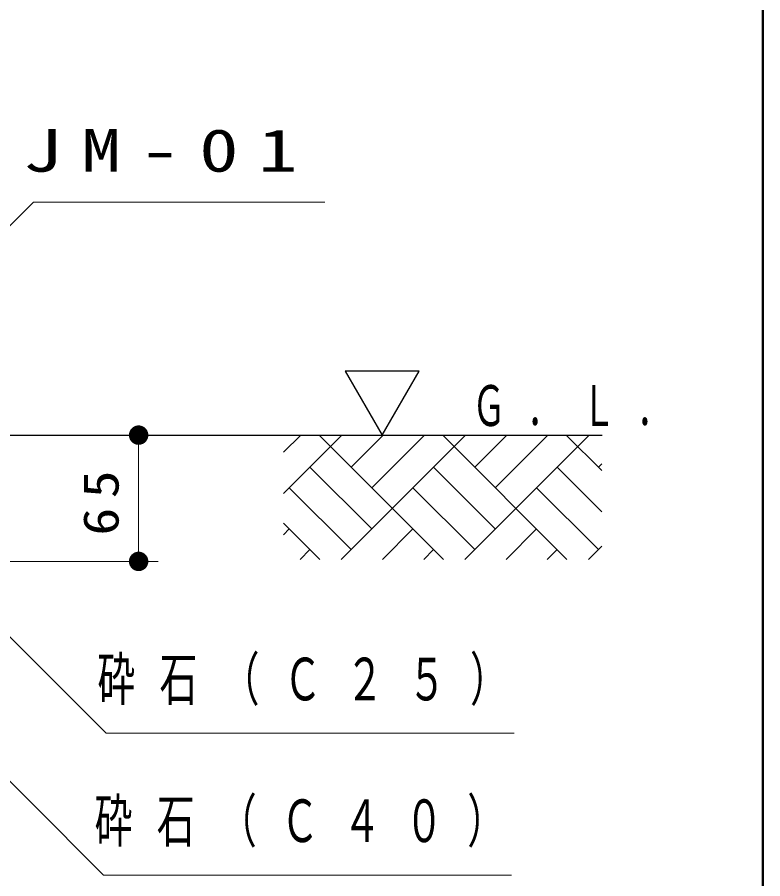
# Model space of a CAD drawing. Units: millimetres on the paper, scale 1:10. Extents: x 55 to 420, y -12 to 257.
# Drawn here: x 381.62 to 420, y 89.12 to 133.47 of the extents above; entities that cross this region are included whole.
import ezdxf

# ---------------------------------------------------------------- set-up
doc = ezdxf.new("R2010")
doc.units = ezdxf.units.MM
doc.linetypes.add('USER1', pattern=[4.5, 2.5, -2])
doc.layers.add('LY_1', color=7, linetype='USER1', lineweight=13)
doc.layers.add('LY_4', color=7, linetype='Continuous', lineweight=13)
doc.styles.add('ＭＳ ゴシック', font='')
doc.styles.get('ＭＳ ゴシック').set_extended_font_data('MS Gothic')

# ---------------------------------------------------------------- blocks, each defined once
blk = doc.blocks.new('filled_dot')
at = {"color": 0, "linetype": 'Continuous', "lineweight": -2, "const_width": 1.25}
blk.add_lwpolyline([(-0.625, 0, 1), (0.625, 0, 1)], format="xyb", close=True, dxfattribs=at)

msp = doc.modelspace()

# ---------------------------------------------------------------- linework, layer by layer
at = {"layer": 'LY_1', "linetype": 'Continuous', "lineweight": 25}
for p, q in [((402.311, 115.251), (398.509, 115.251)), ((398.509, 115.251), (400.41, 111.958)), ((400.41, 111.958), (402.311, 115.251)), ((378.927, 111.958), (411.733, 111.958)), ((380.927, 111.958), (388.871, 111.958))]:
    msp.add_line(p, q, dxfattribs=at)
at = {"layer": 'LY_1', "linetype": 'Continuous'}
for p, q in [((387.871, 105.458), (387.871, 111.958)), ((395.33, 111.073), (396.215, 111.958)), ((395.33, 108.952), (398.337, 111.958)), ((403.558, 105.559), (397.159, 111.958)), ((398.301, 105.559), (404.701, 111.958)), ((398.808, 110.309), (400.458, 111.958)), ((399.869, 109.248), (402.579, 111.958)), ((409.922, 105.559), (403.523, 111.958)), ((404.665, 105.559), (411.064, 111.958)), ((405.172, 110.309), (406.822, 111.958)), ((406.233, 109.248), (408.943, 111.958)), ((411.708, 110.137), (409.886, 111.958)), ((411.536, 110.309), (411.708, 110.481)), ((399.869, 107.127), (396.687, 110.309)), ((406.233, 107.127), (403.051, 110.309)), ((411.708, 108.015), (409.415, 110.309)), ((398.808, 106.066), (395.626, 109.248)), ((405.172, 106.066), (401.99, 109.248)), ((411.536, 106.066), (408.354, 109.248)), ((397.194, 105.559), (395.33, 107.423)), ((395.33, 106.83), (395.626, 107.127)), ((400.422, 105.559), (401.99, 107.127)), ((406.786, 105.559), (408.354, 107.127)), ((396.18, 105.559), (396.687, 106.066)), ((402.544, 105.559), (403.051, 106.066)), ((408.908, 105.559), (409.415, 106.066)), ((411.029, 105.559), (411.708, 106.238)), ((378.627, 105.458), (388.871, 105.458))]:
    msp.add_line(p, q, dxfattribs=at)
for points in [[(369.459, 110.944), (382.461, 123.947), (397.461, 123.947)], [(378.637, 104.168), (386.196, 96.61), (407.196, 96.61)], [(378.505, 96.876), (386.064, 89.317), (407.064, 89.317)]]:
    msp.add_lwpolyline(points, dxfattribs=at)
at = {"layer": 'LY_4', "lineweight": 50}
msp.add_line((420, 0), (420, 257), dxfattribs=at)

# ---------------------------------------------------------------- block references
at = {"layer": 'LY_1', "xscale": 0.4, "yscale": 0.4}
for p, rotation in [((387.871, 111.958), 270), ((387.871, 105.458), 90)]:
    msp.add_blockref('filled_dot', p, dxfattribs=dict(at, rotation=rotation))

# ---------------------------------------------------------------- texts
at = {"layer": 'LY_1', "style": 'ＭＳ ゴシック'}
for s, insert, char_height, attachment_point in [('\\T1.5;\\W1.35;JM-01', (381.905, 126.597), 2.199, 4), ('\\T1.64;\\W0.6;Ｇ．Ｌ．', (405.041, 112.389), 2.106, 7), ('\\T1.64;\\W0.65;砕石（Ｃ２５）', (385.747, 99.26), 2.199, 4), ('\\T1.64;\\W0.65;砕石（Ｃ４０）', (385.605, 91.967), 2.199, 4)]:
    msp.add_mtext(s, dxfattribs=dict(at, insert=insert, char_height=char_height, attachment_point=attachment_point))
at = {"layer": 'LY_1', "insert": (386.871, 108.708), "char_height": 1.833, "attachment_point": 8, "rotation": 90, "style": 'ＭＳ ゴシック'}
msp.add_mtext('\\T1.34;\\W1.15;65', dxfattribs=at)

doc.saveas('drawing.dxf')
